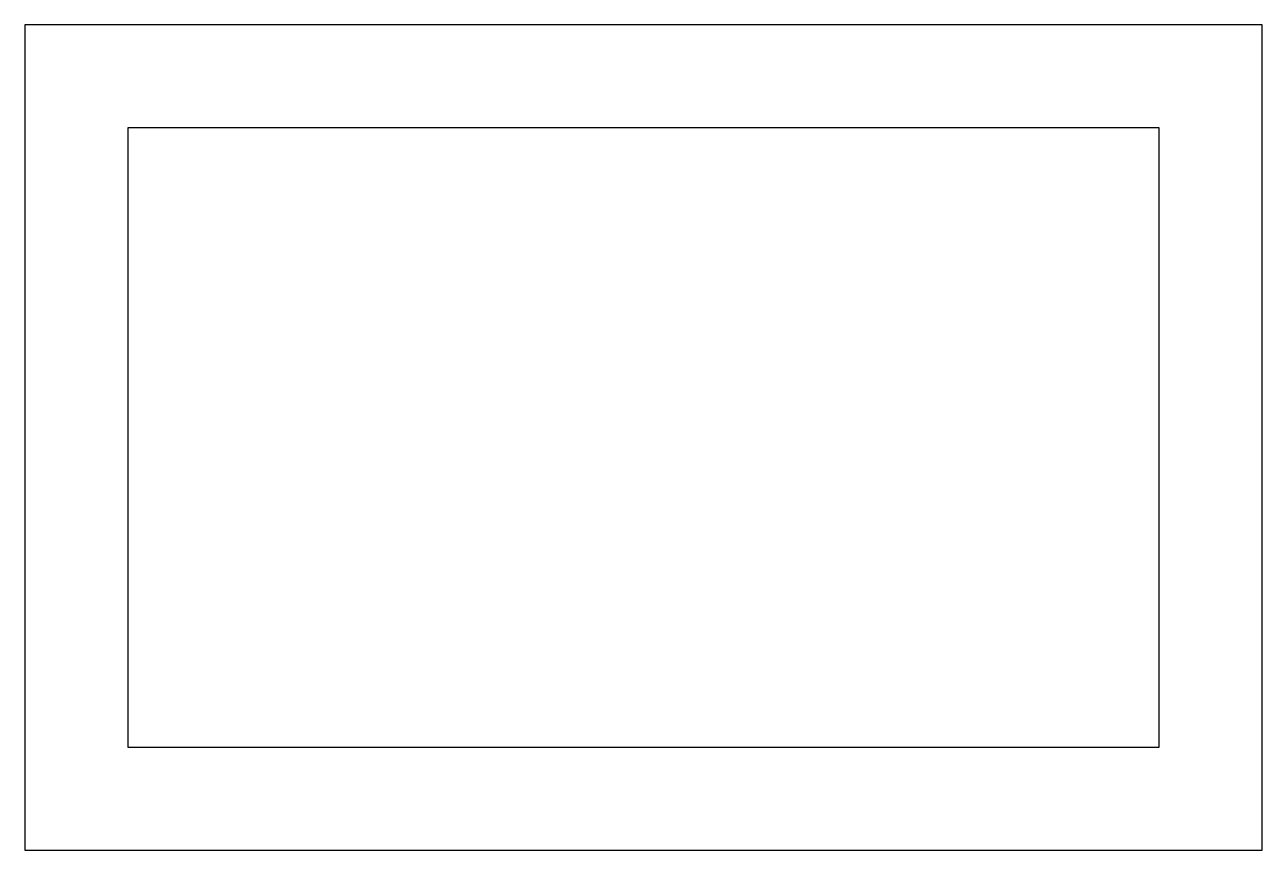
# Model space of a CAD drawing. Header units: inches. Extents: x -35.9 to 40.3, y 1.6 to 52.4.
import ezdxf

# ---------------------------------------------------------------- set-up
doc = ezdxf.new("R2010")
doc.units = ezdxf.units.IN
doc.header["$MEASUREMENT"] = 0

msp = doc.modelspace()

# ---------------------------------------------------------------- linework, layer by layer
at = {"color": 4}
for p, q in [((-35.912, 52.366), (-35.912, 1.566)), ((40.288, 52.366), (-35.912, 52.366)), ((40.288, 1.566), (40.288, 52.366)), ((-29.562, 46.016), (-29.562, 7.916)), ((33.938, 46.016), (-29.562, 46.016)), ((33.938, 7.916), (33.938, 46.016)), ((-29.562, 7.916), (33.938, 7.916)), ((-35.912, 1.566), (40.288, 1.566))]:
    msp.add_line(p, q, dxfattribs=at)

doc.saveas('drawing.dxf')
